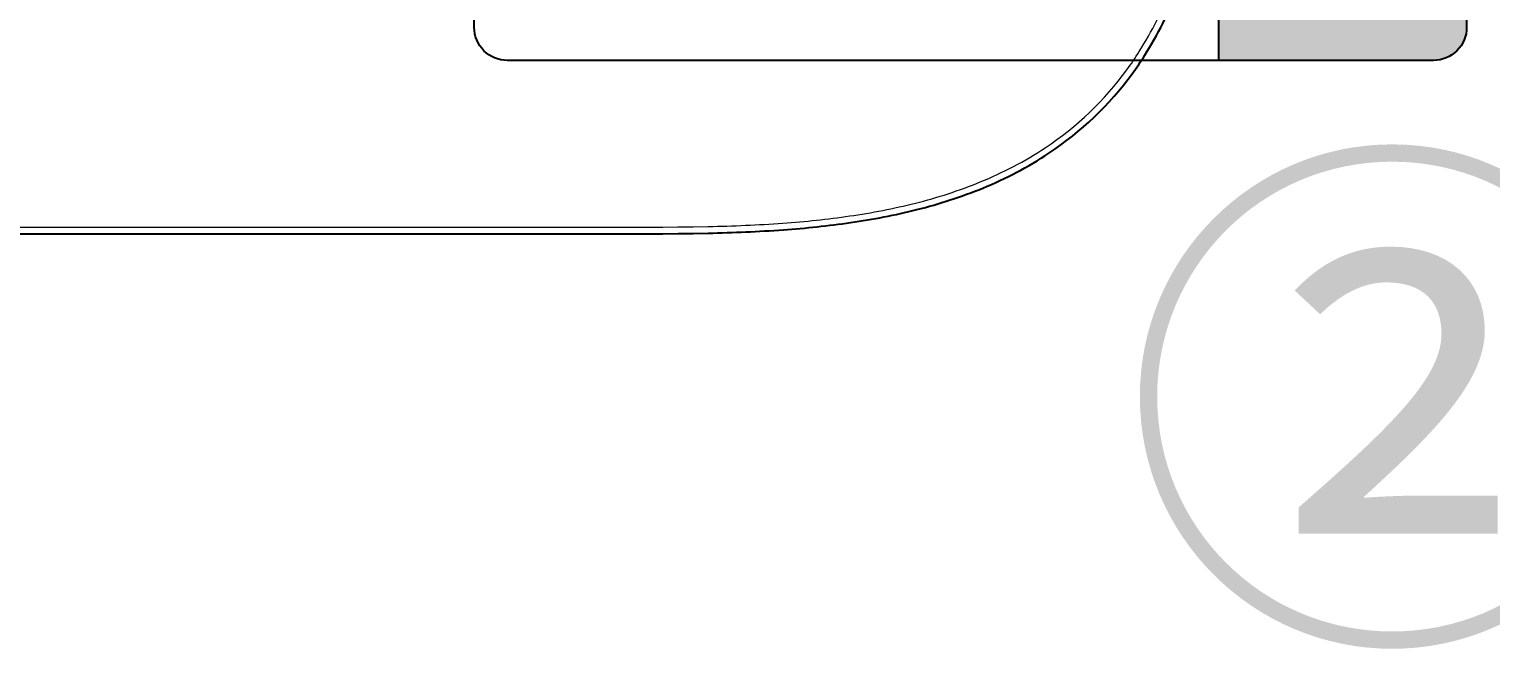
# Model space of a CAD drawing. Header units: millimetres. Extents: x 20905 to 43117, y -15595 to -5301.
# Drawn here: x 26092.95 to 26137.13, y -15158.43 to -15139.69 of the extents above; entities that cross this region are included whole.
import ezdxf

# ---------------------------------------------------------------- set-up
doc = ezdxf.new("R2010")
doc.units = ezdxf.units.MM
doc.header["$LTSCALE"] = 0.2
doc.layers.add('LENS', color=6, linetype='Continuous')
doc.layers.add('保护膜', color=3, linetype='Continuous')
doc.styles.add('宋体', font='arial.ttf')

msp = doc.modelspace()

# ---------------------------------------------------------------- hatches: boundary and pattern name
msp.add_hatch(color=5).paths.add_polyline_path([(26136.4038, -15131.6331, 0.4142136), (26135.4038, -15130.6331), (26128.9038, -15130.6331), (26128.9038, -15140.6331), (26135.4038, -15140.6331, 0.4142136), (26136.4038, -15139.6331)])

# ---------------------------------------------------------------- linework, layer by layer
at = {"color": 5}
msp.add_line((26128.9038, -15130.6331), (26128.9038, -15140.6331), dxfattribs=at)
at = {"layer": 'LENS', "linetype": 'Continuous'}
msp.add_lwpolyline([(25902.3486, -15145.8764), (26111.6549, -15145.8764), (26112.1105, -15145.875), (26112.5661, -15145.8713), (26113.0217, -15145.8653), (26113.4773, -15145.8569, 0.0128146), (26115.7503, -15145.755, 0.018299), (26117.7836, -15145.5366, 0.0256892), (26119.7874, -15145.144, 0.0358007), (26121.7782, -15144.4935, 0.0492896), (26123.7767, -15143.441, 0.0894933), (26126.2955, -15141.0346, 0.0164075), (26126.6769, -15140.4741, 0.0470075), (26127.6697, -15138.5076, 0.0341073), (26128.2839, -15136.5642, 0.0136319), (26128.4995, -15135.5663, 0.0246794), (26128.831, -15133.0904, 0.0150803), (26128.9636, -15130.5917), (26128.9742, -15130.0793), (26128.9819, -15129.5668), (26128.9866, -15129.0543), (26128.9884, -15128.5417), (26128.9884, -15005.2377)], format="xyb", dxfattribs=at)
at = {"layer": '保护膜', "color": 3, "lineweight": 0}
msp.add_lwpolyline([(25902.349, -15145.6764), (26111.6546, -15145.6764), (26112.1094, -15145.675), (26112.564, -15145.6713), (26113.0186, -15145.6653), (26113.4736, -15145.657, 0.0128146), (26115.7362, -15145.5555, 0.0183004), (26117.7552, -15145.3386, 0.0256911), (26119.7389, -15144.95, 0.0358027), (26121.7028, -15144.3083, 0.0492922), (26123.6666, -15143.2741, 0.0894933), (26126.1338, -15140.9168, 0.0163994), (26126.5078, -15140.3674, 0.0470004), (26127.4835, -15138.4346, 0.0341109), (26128.0896, -15136.5169, 0.0136307), (26128.3029, -15135.5297, 0.0246764), (26128.6317, -15133.0737, 0.015079), (26128.7636, -15130.5873), (26128.7742, -15130.0757), (26128.7819, -15129.5643), (26128.7866, -15129.053), (26128.7884, -15128.5414), (26128.7884, -15005.238)], format="xyb", dxfattribs=at)
at = {"layer": '保护膜', "color": 0, "linetype": 'Continuous'}
msp.add_lwpolyline([(26107.4038, -15130.6331), (26135.4038, -15130.6331, -0.4142136), (26136.4038, -15131.6331), (26136.4038, -15139.6331, -0.4142136), (26135.4038, -15140.6331), (26107.4038, -15140.6331, -0.4142136), (26106.4038, -15139.6331), (26106.4038, -15131.6331, -0.4142136)], format="xyb", close=True, dxfattribs=at)

# ---------------------------------------------------------------- texts
at = {"color": 1, "insert": (26125.9692, -15145.0198), "char_height": 12, "width": 3.138098, "attachment_point": 1, "style": '宋体'}
msp.add_mtext('②', dxfattribs=at)

doc.saveas('drawing.dxf')
